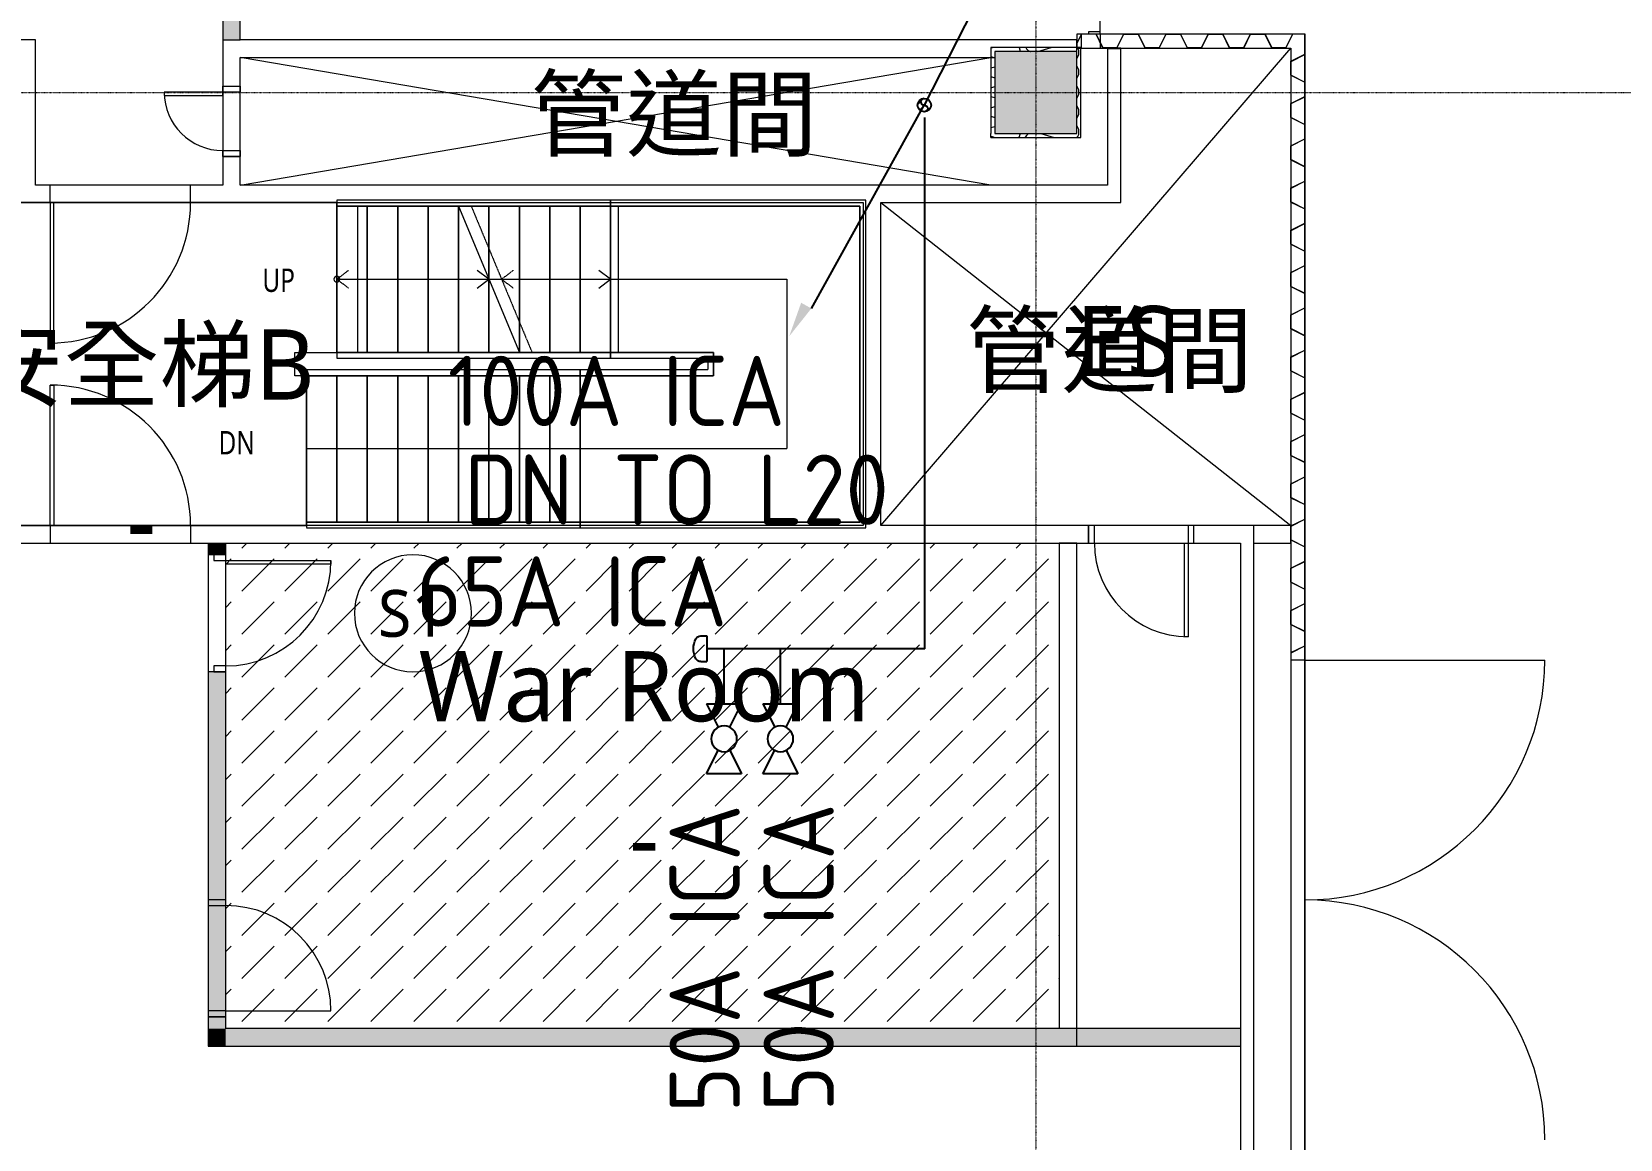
# Model space of a CAD drawing. Extents: x -32000 to 290600, y -29000 to 131250.
# Drawn here: x 253018 to 266594, y 21055 to 30520 of the extents above; entities that cross this region are included whole.
import ezdxf
from ezdxf.enums import TextEntityAlignment as Align

# ---------------------------------------------------------------- set-up
doc = ezdxf.new("R2010")
doc.units = 0
doc.header["$LTSCALE"] = 10
for name, pattern in [('H12PL3$0$JJP_三點線', [0.9, 0.3, -0.15, 0, -0.15, 0, -0.15, 0, -0.15]), ('H12PL3$0$JJP_虛線(退縮線、投影線、地下室範圍、非屬本工程、圖面分區)', [0.45, 0.3, -0.15]), ('H12PL3$0$虛線', [0.846667, 0.423333, -0.423333]), ('XFM7P30ICA$0$H12PL3$0$JJP_三點線', [0.9, 0.3, -0.15, 0, -0.15, 0, -0.15, 0, -0.15]), ('XFM7P30ICA$0$H12PL3$0$JJP_虛線(退縮線、投影線、地下室範圍、非屬本工程、圖面分區)', [0.45, 0.3, -0.15])]:
    doc.linetypes.add(name, pattern=pattern)
for name, color, linetype in [('H12PL3$0$A-OBJE-2D', 252, 'Continuous'), ('H12PL3$0$A-STRS', 252, 'Continuous'), ('H12PL3$0$A-TEXT', 252, 'Continuous'), ('H12PL3$0$A-WALL-EX', 252, 'Continuous'), ('H12PL3$0$A-WALL-IN', 252, 'Continuous'), ('H12PL3$0$A-WALL-IN.200K', 252, 'Continuous'), ('H12PL3$0$A-ZONE', 252, 'Continuous'), ('H12PL3$0$A-ZONE.200K', 252, 'Continuous'), ('H12PL3$0$Door', 252, 'Continuous'), ('H12PL3$0$Hattch', 252, 'Continuous'), ('H12PL3$0$S-COL', 252, 'Continuous'), ('H12PL3$0$S-GRID', 252, 'Continuous'), ('H12PL3$0$S-SLAB-SHOW', 252, 'Continuous'), ('XFM7P30ICA$0$H12PL3$0$A-STRS', 252, 'Continuous'), ('XFM7P30ICA$0$H12PL3$0$A-TEXT-修改說明', 252, 'Continuous'), ('XFM7P30ICA$0$H12PL3$0$A-WALL-EX', 252, 'Continuous'), ('XFM7P30ICA$0$H12PL3$0$A-WALL-IN', 252, 'Continuous'), ('XFM7P30ICA$0$H12PL3$0$D label', 252, 'Continuous'), ('XFM7P30ICA$0$H12PL3$0$Door', 252, 'Continuous'), ('XFM7P30ICA$0$H12PL3$0$Hattch', 252, 'Continuous'), ('XFM7P30ICA$0$H12PL3$0$S-COL', 252, 'Continuous'), ('XFM7P30ICA$0$H12PL3$0$S-GRID', 252, 'Continuous'), ('XFM7P30ICA$0$PIPE', 2, 'Continuous'), ('XFM7P30ICA$0$PIPE-TEXT', 1, 'Continuous'), ('XFM7P30ICA$0$U-ICA-PIPE-P2', 4, 'Continuous'), ('XFM7P30ICA$0$U-ICA-TXT', 3, 'Continuous'), ('XFM7P30ICA$0$U-ICA-VALVE', 2, 'Continuous')]:
    doc.layers.add(name, color=color, linetype=linetype)
doc.styles.add('H12PL3$0$Standard', font='', dxfattribs={"width": 0.8})
doc.styles.add('XFM7P30ICA$0$aa-txt', font='isocp.shx', dxfattribs={"bigfont": 'chineset'})
doc.styles.add('XFM7P30ICA$0$H12PL3$0$Standard', font='isocp.shx', dxfattribs={"bigfont": 'chineset.shx'})
doc.styles.get('H12PL3$0$Standard').set_extended_font_data('Microsoft JhengHei')

# ---------------------------------------------------------------- blocks, each defined once
blk = doc.blocks.new('H12PL3')
at = {"layer": 'H12PL3$0$Hattch', "linetype": 'Continuous', "lineweight": 0}
h = blk.add_hatch(dxfattribs=at)
h.set_pattern_fill('虛線_0001', color=256, scale=10, style=0, pattern_type=2)
h.set_pattern_definition([(45, (0, 0), (-367.6955, 367.6955), [390, -130]), (45, (1e-13, 367.7), (-367.6955, 367.6955), [390, -130])])
h.paths.add_polyline_path([(261800, 22000), (254675, 22000), (254675, 26150), (261800, 26150)])
at = {"layer": 'H12PL3$0$A-OBJE-2D', "lineweight": 0}
for p, q in [((254800, 29210), (261215, 30300)), ((261215, 29210), (254800, 30300)), ((260275, 26300), (263780, 30380)), ((260275, 29060), (263780, 26300))]:
    blk.add_line(p, q, dxfattribs=at)
at = {"layer": 'H12PL3$0$A-STRS', "linetype": 'H12PL3$0$JJP_虛線(退縮線、投影線、地下室範圍、非屬本工程、圖面分區)', "lineweight": 0}
for p, q in [((257965, 29080), (255625, 29080)), ((255625, 29080), (255625, 29030)), ((257965, 29080), (256752.51, 29080)), ((257965, 29030), (257965, 29080)), ((257965, 29030), (257965, 29080)), ((260145, 29080), (257965, 29080)), ((257965, 29080), (257965, 29030)), ((260145, 26280), (260145, 29080)), ((255625, 29030), (257965, 29030)), ((255625, 29030), (255625, 27780)), ((255885, 29030), (255625, 29030)), ((255804.09, 27780), (255804.09, 29030)), ((255804.09, 27780), (255804.09, 29030)), ((255885, 29030), (255885, 27780)), ((255885, 27780), (255885, 29030)), ((255885, 29030), (255885, 27780)), ((256145, 29030), (255885, 29030)), ((256145, 29030), (256145, 27780)), ((256145, 27780), (256145, 29030)), ((256145, 29030), (256145, 27780)), ((256405, 29030), (256145, 29030)), ((256405, 29030), (256405, 27780)), ((256405, 27780), (256405, 29030)), ((256405, 29030), (256405, 27780)), ((256665, 29030), (256405, 29030)), ((256665, 29030), (256665, 27780)), ((256665, 27780), (256665, 29030)), ((256665, 29030), (256665, 27780)), ((256925, 29030), (256665, 29030)), ((256773.31, 29030), (257965, 29030)), ((256925, 29030), (256773.31, 29030)), ((256773.31, 29030), (257293.31, 27780)), ((256925, 29030), (256925, 27780)), ((256925, 27780), (256925, 29030)), ((256925, 29030), (256925, 27780)), ((257185, 29030), (256925, 29030)), ((256925, 29030), (256925, 28665.36)), ((256925, 28665.36), (256925, 29030)), ((256925, 29030), (256925, 28665.36)), ((257185, 29030), (256925, 29030)), ((257185, 29030), (257185, 27780)), ((257185, 27780), (257185, 29030)), ((257185, 29030), (257185, 27780)), ((257445, 29030), (257185, 29030)), ((257185, 29030), (257185, 28040.36)), ((257185, 28040.36), (257185, 29030)), ((257185, 29030), (257185, 28040.36)), ((257445, 29030), (257185, 29030)), ((257445, 29030), (257445, 27780)), ((257445, 27780), (257445, 29030)), ((257445, 29030), (257445, 27780)), ((257705, 29030), (257445, 29030)), ((257445, 29030), (257445, 27780)), ((257445, 27780), (257445, 29030)), ((257445, 29030), (257445, 27780)), ((257705, 29030), (257445, 29030)), ((257705, 29030), (257705, 27780)), ((257705, 27780), (257705, 29030)), ((257705, 29030), (257705, 27780)), ((257965, 29030), (257705, 29030)), ((257705, 29030), (257705, 27780)), ((257705, 27780), (257705, 29030)), ((257705, 29030), (257705, 27780)), ((257965, 29030), (257705, 29030)), ((257965, 27780), (257965, 29030)), ((257965, 29030), (260095, 29030)), ((257965, 29030), (257965, 27780)), ((257965, 29030), (257965, 27780)), ((257965, 29030), (257965, 27780)), ((257965, 27780), (257965, 29030)), ((260095, 29030), (257965, 29030)), ((257965, 29030), (257965, 27780)), ((258032.66, 27780), (258032.66, 29030)), ((260095, 29030), (260095, 26330)), ((260095, 26330), (260095, 29030)), ((255725, 28480), (255625, 28405)), ((255625, 28405), (255885, 28405)), ((255625, 28405), (255725, 28330)), ((255885, 28405), (257705, 28405)), ((257133.31, 28480), (257033.31, 28405)), ((257033.31, 28405), (257965, 28405)), ((257033.31, 28405), (257133.31, 28330)), ((257705, 28405), (257965, 28405)), ((257965, 28405), (259470, 28405)), ((259470, 28405), (259470, 26955)), ((257965, 27780), (255625, 27780)), ((255625, 27780), (255625, 27730)), ((255625, 27780), (255885, 27780)), ((255625, 27730), (257965, 27730)), ((255885, 27780), (256145, 27780)), ((256145, 27780), (256405, 27780)), ((256405, 27780), (256665, 27780)), ((256665, 27780), (256925, 27780)), ((256925, 27780), (257185, 27780)), ((257185, 27780), (257445, 27780)), ((257965, 27780), (257293.31, 27780)), ((257293.31, 27780), (257445, 27780)), ((257314.11, 27730), (257965, 27730)), ((257445, 27780), (257705, 27780)), ((257445, 27780), (257705, 27780)), ((257705, 27780), (257965, 27780)), ((257705, 27780), (257965, 27780)), ((257965, 27730), (257965, 27780)), ((257965, 27730), (257965, 27780)), ((258845, 27780), (257965, 27780)), ((257965, 27780), (257965, 27730)), ((257965, 27780), (258845, 27780)), ((257965, 27730), (258795, 27730)), ((258795, 27730), (258795, 27630)), ((258845, 27580), (258845, 27780)), ((258845, 27780), (258845, 27580)), ((257705, 27630), (255365, 27630)), ((255365, 27630), (255365, 27580)), ((255365, 27580), (257705, 27580)), ((255625, 27580), (255365, 27580)), ((255365, 27580), (255365, 26330)), ((255625, 26330), (255625, 27580)), ((255885, 27580), (255625, 27580)), ((255625, 27580), (255625, 26330)), ((255625, 26330), (255625, 27580)), ((255885, 26330), (255885, 27580)), ((256145, 27580), (255885, 27580)), ((255885, 27580), (255885, 26330)), ((255885, 26330), (255885, 27580)), ((256145, 26330), (256145, 27580)), ((256405, 27580), (256145, 27580)), ((256145, 27580), (256145, 26330)), ((256145, 26330), (256145, 27580)), ((256405, 26330), (256405, 27580)), ((256665, 27580), (256405, 27580)), ((256405, 27580), (256405, 26330)), ((256405, 26330), (256405, 27580)), ((256665, 26330), (256665, 27580)), ((256925, 27580), (256665, 27580)), ((256665, 27580), (256665, 26330)), ((256665, 26330), (256665, 27580)), ((256925, 26330), (256925, 27580)), ((257185, 27580), (256925, 27580)), ((256925, 27580), (256925, 26330)), ((256925, 26330), (256925, 27580)), ((257185, 26330), (257185, 27580)), ((257445, 27580), (257185, 27580)), ((257185, 27580), (257185, 26330)), ((257185, 26330), (257185, 27580)), ((257445, 26330), (257445, 27580)), ((257705, 27580), (257445, 27580)), ((257445, 27580), (257445, 26330)), ((257445, 26330), (257445, 27580)), ((258795, 27630), (257705, 27630)), ((257705, 27630), (257705, 27580)), ((257705, 27580), (257705, 27630)), ((257705, 27580), (258845, 27580)), ((257705, 26330), (257705, 27580)), ((257705, 26330), (257705, 27580)), ((257705, 26330), (257705, 27580)), ((258845, 27580), (257705, 27580)), ((257705, 27580), (257705, 26330)), ((257705, 26330), (257705, 27580)), ((255625, 26955), (255365, 26955)), ((257705, 26955), (255625, 26955)), ((259470, 26955), (257705, 26955)), ((257705, 26330), (255365, 26330)), ((255365, 26330), (255365, 26280)), ((255365, 26330), (255625, 26330)), ((255365, 26280), (257705, 26280)), ((255625, 26330), (255885, 26330)), ((255885, 26330), (256145, 26330)), ((256145, 26330), (256405, 26330)), ((256405, 26330), (256665, 26330)), ((256665, 26330), (256925, 26330)), ((256925, 26330), (257185, 26330)), ((257185, 26330), (257445, 26330)), ((257445, 26330), (257705, 26330)), ((260095, 26330), (257705, 26330)), ((257705, 26330), (257705, 26280)), ((257705, 26280), (257705, 26330)), ((257705, 26330), (260095, 26330)), ((257705, 26280), (260145, 26280))]:
    blk.add_line(p, q, dxfattribs=at)
at = {"layer": 'H12PL3$0$A-STRS', "lineweight": 0}
for p, q in [((256644.2, 29080), (255625, 29080)), ((255625, 29080), (255625, 29030)), ((255625, 29030), (256665, 29030)), ((255625, 29030), (255625, 27780)), ((256665, 29030), (255625, 29030)), ((255625, 29030), (255625, 27780)), ((255885, 29030), (255625, 29030)), ((255885, 29030), (255885, 27780)), ((255885, 27780), (255885, 29030)), ((255885, 29030), (255885, 27780)), ((256145, 29030), (255885, 29030)), ((256145, 29030), (256145, 27780)), ((256145, 27780), (256145, 29030)), ((256145, 29030), (256145, 27780)), ((256405, 29030), (256145, 29030)), ((256405, 29030), (256405, 27780)), ((256405, 27780), (256405, 29030)), ((256405, 29030), (256405, 27780)), ((256665, 29030), (256405, 29030)), ((256665, 29030), (256665, 27780)), ((256665, 27780), (256665, 29030)), ((256665, 29030), (256665, 27780)), ((256665, 29030), (257185, 27780)), ((255625, 28405), (255885, 28405)), ((255885, 28405), (256925, 28405)), ((256925, 28405), (256825, 28480)), ((256825, 28330), (256925, 28405)), ((256925, 28405), (256925, 27780)), ((256925, 27780), (256925, 28405)), ((256925, 28405), (256925, 27780)), ((257185, 27780), (255625, 27780)), ((255625, 27780), (255625, 27730)), ((255625, 27780), (257185, 27780)), ((255625, 27780), (255885, 27780)), ((255625, 27730), (257205.8, 27730)), ((255885, 27780), (256145, 27780)), ((256145, 27780), (256405, 27780)), ((256405, 27780), (256665, 27780)), ((256665, 27780), (256925, 27780)), ((256925, 27780), (257185, 27780))]:
    blk.add_line(p, q, dxfattribs=at)
at = {"layer": 'H12PL3$0$A-STRS', "linetype": 'H12PL3$0$虛線', "lineweight": 0}
for p, q in [((257965, 29030), (255625, 29030)), ((255625, 29030), (255625, 27780)), ((257965, 29030), (256773.31, 29030)), ((257965, 27780), (257965, 29030)), ((258032.66, 29030), (257965, 29030)), ((260095, 29030), (258032.66, 29030)), ((260095, 26330), (260095, 29030)), ((255625, 27780), (257965, 27780)), ((257293.31, 27780), (257965, 27780)), ((257965, 27780), (258032.66, 27780)), ((258032.66, 27780), (258845, 27780)), ((258845, 27780), (258845, 27580)), ((257705, 27580), (255365, 27580)), ((255365, 27580), (255365, 26330)), ((258845, 27580), (257705, 27580)), ((255365, 26330), (257705, 26330)), ((257705, 26330), (260095, 26330))]:
    blk.add_line(p, q, dxfattribs=at)
at = {"layer": 'H12PL3$0$A-STRS', "lineweight": 0, "flags": 128}
blk.add_lwpolyline([(255625, 28380, 1), (255625, 28430, 1)], format="xyb", close=True, dxfattribs=at)
at = {"layer": 'H12PL3$0$A-WALL-EX', "linetype": 'H12PL3$0$JJP_虛線(退縮線、投影線、地下室範圍、非屬本工程、圖面分區)', "lineweight": 0}
for p, q in [((263780, 30500), (261987.73, 30500)), ((263900, 30500), (263780, 30500)), ((263900, 30380), (263900, 30500)), ((263900, -2530), (263900, 30380))]:
    blk.add_line(p, q, dxfattribs=at)
at = {"layer": 'H12PL3$0$A-WALL-EX', "lineweight": 0}
for p, q in [((262150, 30520), (262050, 30520)), ((263785, 25150), (263780, 25150)), ((263900, 25150), (263785, 25150))]:
    blk.add_line(p, q, dxfattribs=at)
at = {"layer": 'H12PL3$0$A-WALL-EX', "lineweight": 0, "flags": 128}
for points in [[(262150, 30500), (262150, 90550)], [(262150, 30500), (262150, 90550)], [(263900, 30500), (261950.38, 30500)], [(261950.38, 30500), (261950.38, 30380)], [(262050, 30520), (262050, 30500)], [(262150, 30500), (262050, 30500)], [(262150, 30500), (262150, 30520)], [(263900, 30500), (263900, 30380)], [(261950.38, 30380), (263780, 30380)], [(263780, 30380), (263780, 25150)], [(263900, 25150), (263900, 30380)]]:
    blk.add_lwpolyline(points, dxfattribs=at)
at = {"layer": 'H12PL3$0$A-WALL-EX', "linetype": 'H12PL3$0$JJP_虛線(退縮線、投影線、地下室範圍、非屬本工程、圖面分區)', "lineweight": 0, "flags": 128}
for points in [[(263900.03, 30500.03), (261987.73, 30500.03)], [(261987.73, 30500.03), (261987.73, 30500)], [(261987.73, 30500), (261987.73, 30380)], [(263900, 30500), (262150, 30500)], [(262150, 30500), (262150, 30380)], [(263900, 30500), (263900, 30380)], [(263900.03, 30500.03), (263900.03, 30500)], [(263900.03, -2650.03), (263900.03, 30500)], [(261987.73, 30380), (263780, 30380)], [(262150, 30380), (263780, 30380)], [(263780, 30380), (263780, -2530)], [(263780, 30380), (263780, -2530)], [(263900, -2650), (263900, 30380)]]:
    blk.add_lwpolyline(points, dxfattribs=at)
at = {"layer": 'H12PL3$0$A-WALL-IN', "lineweight": 0}
for p, q in [((254650, 30055), (254800, 30055)), ((254650, 29455), (254800, 29455)), ((253175, 29060), (253175, 29210)), ((254375, 29060), (254375, 29210)), ((253175, 26300), (253175, 26150)), ((254375, 26300), (254375, 26150)), ((262050, 26150), (262050, 26300)), ((262950, 26150), (262950, 26300))]:
    blk.add_line(p, q, dxfattribs=at)
at = {"layer": 'H12PL3$0$A-WALL-IN', "lineweight": 0, "flags": 128}
for points in [[(253050, 30450), (252925, 30450)], [(253050, 29210), (253050, 30450)], [(254650, 30450), (254800, 30450)], [(254650, 30450), (254650, 30055)], [(261950, 30450), (254800, 30450)], [(261950, 30350), (261950, 30450)], [(254800, 30300), (261250, 30300)], [(254800, 30055), (254800, 30300)], [(261215, 30385), (261215, 30350)], [(261950, 30385), (261215, 30385)], [(261215, 30350), (261215, 29650)], [(261985, 30385), (261950, 30385)], [(261985, 29650), (261985, 30385)], [(262325, 30380), (262212.5, 30380)], [(262212.5, 30380), (262212.5, 29210)], [(262325, 29210), (262325, 30380)], [(261215, 29615), (261215, 29650)], [(261215, 29615), (261985, 29615)], [(261985, 29615), (261985, 29650)], [(254650, 29455), (254650, 29210)], [(254800, 29210), (254800, 29455)], [(253175, 29210), (253050, 29210)], [(254650, 29210), (254375, 29210)], [(262212.5, 29210), (254800, 29210)], [(262325, 29060), (262325, 29210)], [(252675, 29060), (253175, 29060)], [(254375, 29060), (260125, 29060)], [(260125, 29060), (260125, 26300)], [(260275, 26300), (260275, 29060)], [(260275, 29060), (262325, 29060)], [(253175, 26300), (252675, 26300)], [(260125, 26300), (254375, 26300)], [(262050, 26300), (260275, 26300)], [(263350, 26300), (262950, 26300)], [(263780, 26300), (263462.5, 26300)], [(263780, 26150), (263780, 26300)], [(252525, 26150), (253175, 26150)], [(254375, 26150), (262050, 26150)], [(262950, 26150), (263350, 26150)], [(263350, 26150), (263350, -2100)], [(263462.5, 26150), (263780, 26150)], [(263462.5, -2100), (263462.5, 26150)]]:
    blk.add_lwpolyline(points, dxfattribs=at)
at = {"layer": 'H12PL3$0$A-WALL-IN.200K', "lineweight": 0}
for p, q in [((254675, 23101.82), (254525, 23101.82)), ((254675, 22101.82), (254525, 22101.82))]:
    blk.add_line(p, q, dxfattribs=at)
at = {"layer": 'H12PL3$0$A-WALL-IN.200K', "lineweight": 0, "flags": 128}
for points in [[(254525, 26150), (254525, 23101.82)], [(254525, 26150), (254675, 26150)], [(254675, 23101.82), (254675, 26150)], [(261950, 26150), (261800, 26150)], [(261800, 26150), (261800, 22000)], [(261950, 22000), (261950, 26150)], [(254525, 22101.82), (254525, 21850)], [(254675, 22000), (254675, 22101.82)], [(261800, 22000), (254675, 22000)], [(261950, 21850), (261950, 22000)], [(254525, 21850), (254675, 21850)], [(254675, 21850), (261950, 21850)]]:
    blk.add_lwpolyline(points, dxfattribs=at)
at = {"layer": 'H12PL3$0$Door', "lineweight": 0}
for p, q in [((262150, 30520), (262050, 30520)), ((254650, 30005), (254150, 30005)), ((254150, 30005), (254150, 29975)), ((254650, 30005), (254650, 30055)), ((254650, 30055), (254800, 30055)), ((254650, 29975), (254650, 30005)), ((254800, 30005), (254650, 30005)), ((254800, 30055), (254800, 30005)), ((254150, 29975), (254650, 29975)), ((254650, 29455), (254650, 29505)), ((254650, 29505), (254800, 29505)), ((254800, 29505), (254800, 29455)), ((254800, 29455), (254650, 29455)), ((253175, 29060), (253175, 29210)), ((254375, 29060), (254375, 29210)), ((253175, 29060), (253175, 27860)), ((253205, 29060), (253175, 29060)), ((253205, 27860), (253205, 29060)), ((253175, 27860), (253205, 27860)), ((253175, 26300), (253175, 27500)), ((253175, 27500), (253205, 27500)), ((253205, 27500), (253205, 26300)), ((253205, 26300), (253175, 26300)), ((253175, 26300), (253175, 26150)), ((254375, 26300), (254375, 26150)), ((262100, 26300), (262050, 26300)), ((262050, 26300), (262050, 26150)), ((262100, 26150), (262100, 26300)), ((262950, 26300), (262900, 26300)), ((262900, 26300), (262900, 26150)), ((262950, 26150), (262950, 26300)), ((262050, 26150), (262100, 26150)), ((262870, 25350), (262870, 26150)), ((262870, 26150), (262900, 26150)), ((262900, 26150), (262900, 25350)), ((262900, 26150), (262950, 26150)), ((262900, 25350), (262870, 25350)), ((263785, 25150), (263780, 25150)), ((263900, 25150), (263785, 25150)), ((263900, 25150), (263785, 25150)), ((263900, 25150), (265950, 25150)), ((254525, 23101.82), (254525, 23051.82)), ((254675, 23101.82), (254525, 23101.82)), ((254675, 23101.82), (254525, 23101.82)), ((254675, 23101.82), (254525, 23101.82)), ((254675, 23051.82), (254675, 23101.82)), ((254525, 23051.82), (254675, 23051.82)), ((254675, 22151.82), (254525, 22151.82)), ((254525, 22151.82), (254525, 22101.82)), ((254675, 22101.82), (254675, 22151.82)), ((254675, 22151.82), (255575, 22151.82)), ((254525, 22101.82), (254675, 22101.82)), ((254675, 22101.82), (254525, 22101.82)), ((254675, 22101.82), (254525, 22101.82))]:
    blk.add_line(p, q, dxfattribs=at)
for centre, radius, start, end in [((254650, 30005), 500, 180, 270), ((253175, 29060), 1200, 270, 0), ((253175, 26300), 1200, 0, 90), ((262900, 26150), 800, 180, 270), ((263900, 25150), 2050, 270, 0), ((263900, 21050), 2050, 0, 90), ((254675, 22151.82), 900, 0, 90)]:
    blk.add_arc(centre, radius, start, end, dxfattribs=at)
at = {"layer": 'H12PL3$0$Hattch', "lineweight": 0, "flags": 128}
blk.add_lwpolyline([(261800, 22000), (254675, 22000), (254675, 26150), (261800, 26150)], close=True, dxfattribs=at)
at = {"layer": 'H12PL3$0$S-COL', "lineweight": 0, "flags": 128}
blk.add_lwpolyline([(261250, 29650), (261950, 29650), (261950, 30350), (261250, 30350)], close=True, dxfattribs=at)
at = {"layer": 'H12PL3$0$S-GRID', "linetype": 'H12PL3$0$JJP_三點線', "lineweight": 0}
for p, q in [((261600, 128250), (261600, -28000)), ((-29000, 30000), (289600, 30000))]:
    blk.add_line(p, q, dxfattribs=at)
at = {"layer": 'H12PL3$0$S-SLAB-SHOW', "lineweight": 0, "flags": 128}
blk.add_lwpolyline([(252850, 29060), (252850, 26300), (255365, 26300), (255365, 27580), (255265, 27580), (255265, 27780), (255625, 27780), (255625, 29060)], close=True, dxfattribs=at)
blk.add_lwpolyline([(252850, 29060), (252850, 26300), (255365, 26300), (255365, 27580), (255265, 27580), (255265, 27780), (255625, 27780), (255625, 29060)], close=True, dxfattribs=at)
at = {"layer": 'H12PL3$0$A-TEXT', "linetype": 'Continuous', "lineweight": 0, "char_height": 200, "attachment_point": 4, "style": 'H12PL3$0$Standard'}
for s, insert in [('\\A1;UP', (254988.4, 28395.24)), ('\\A1;DN', (254613.65, 27007.69))]:
    blk.add_mtext(s, dxfattribs=dict(at, insert=insert))
at = {"layer": 'H12PL3$0$A-ZONE', "style": 'H12PL3$0$Standard'}
for s, p in [('管道間', (258506.25, 30117.55)), ('管道間', (262227.54, 28098.31)), ('安全梯B', (253953.73, 27976.87)), ('-', (253953.73, 26634.97))]:
    blk.add_text(s, height=600, dxfattribs=at).set_placement(p, align=Align.TOP_CENTER)
at = {"layer": 'H12PL3$0$A-ZONE.200K', "style": 'H12PL3$0$Standard'}
for s, p in [('War Room', (258251.93, 25226.37)), ('-', (258251.93, 23929.07))]:
    blk.add_text(s, height=600, dxfattribs=at).set_placement(p, align=Align.TOP_CENTER)
blk = doc.blocks.new('XFM7P30ICA$0$H12PL3')
at = {"layer": 'XFM7P30ICA$0$H12PL3$0$Hattch', "linetype": 'Continuous', "lineweight": 0}
for points in [[(254650, 30450), (254800, 30450), (254800, 32900), (254650, 32900)], [(261250, 29650), (261950, 29650), (261950, 30350), (261250, 30350)], [(254525, 26050), (254675, 26050), (254675, 26150), (254525, 26150)], [(254525, 22000), (254675, 22000), (254675, 25050), (254525, 25050)], [(254675, 22000), (254525, 21850), (254675, 21850)], [(254525, 22000), (254525, 21850), (254675, 22000)], [(254675, 21850), (263350, 21850), (263350, 22000), (254675, 22000)]]:
    blk.add_hatch(color=256, dxfattribs=at).paths.add_polyline_path(points)
at = {"layer": 'XFM7P30ICA$0$H12PL3$0$A-STRS', "lineweight": 0}
for p, q in [((257965, 29080), (255625, 29080)), ((255625, 29080), (255625, 29030)), ((256644.2, 29080), (255625, 29080)), ((255625, 29080), (255625, 29030)), ((257965, 29030), (257965, 29080)), ((255625, 29030), (257965, 29030)), ((257965, 29030), (255625, 29030)), ((255625, 29030), (255625, 27780)), ((255625, 29030), (255625, 27780)), ((255885, 29030), (255625, 29030)), ((255625, 29030), (256665, 29030)), ((255625, 29030), (255625, 27780)), ((256665, 29030), (255625, 29030)), ((255625, 29030), (255625, 27780)), ((255885, 29030), (255625, 29030)), ((255885, 29030), (255885, 27780)), ((255885, 27780), (255885, 29030)), ((255885, 29030), (255885, 27780)), ((256145, 29030), (255885, 29030)), ((255885, 29030), (255885, 27780)), ((255885, 27780), (255885, 29030)), ((255885, 29030), (255885, 27780)), ((256145, 29030), (255885, 29030)), ((256145, 29030), (256145, 27780)), ((256145, 27780), (256145, 29030)), ((256145, 29030), (256145, 27780)), ((256405, 29030), (256145, 29030)), ((256145, 29030), (256145, 27780)), ((256145, 27780), (256145, 29030)), ((256145, 29030), (256145, 27780)), ((256405, 29030), (256145, 29030)), ((256405, 29030), (256405, 27780)), ((256405, 27780), (256405, 29030)), ((256405, 29030), (256405, 27780)), ((256665, 29030), (256405, 29030)), ((256405, 29030), (256405, 27780)), ((256405, 27780), (256405, 29030)), ((256405, 29030), (256405, 27780)), ((256665, 29030), (256405, 29030)), ((256665, 29030), (256665, 27780)), ((256665, 27780), (256665, 29030)), ((256665, 29030), (256665, 27780)), ((256925, 29030), (256665, 29030)), ((256665, 29030), (256665, 27780)), ((256665, 27780), (256665, 29030)), ((256665, 29030), (256665, 27780)), ((256665, 29030), (257185, 27780)), ((256925, 29030), (256925, 27780)), ((256925, 27780), (256925, 29030)), ((256925, 29030), (256925, 27780)), ((257185, 29030), (256925, 29030)), ((257185, 29030), (257185, 27780)), ((257185, 27780), (257185, 29030)), ((257185, 29030), (257185, 27780)), ((257445, 29030), (257185, 29030)), ((257445, 29030), (257445, 27780)), ((257445, 27780), (257445, 29030)), ((257445, 29030), (257445, 27780)), ((257705, 29030), (257445, 29030)), ((257705, 29030), (257705, 27780)), ((257705, 27780), (257705, 29030)), ((257705, 29030), (257705, 27780)), ((257965, 29030), (257705, 29030)), ((257965, 27780), (257965, 29030)), ((257965, 27780), (257965, 29030)), ((255625, 28405), (255885, 28405)), ((255625, 28405), (255885, 28405)), ((255885, 28405), (257705, 28405)), ((255885, 28405), (256925, 28405)), ((256925, 28405), (256825, 28480)), ((256825, 28330), (256925, 28405)), ((256925, 28405), (256925, 27780)), ((256925, 27780), (256925, 28405)), ((256925, 28405), (256925, 27780)), ((257705, 28405), (257965, 28405)), ((257965, 28405), (257865, 28480)), ((257865, 28330), (257965, 28405)), ((257965, 27780), (255625, 27780)), ((255625, 27780), (255625, 27730)), ((255625, 27780), (257965, 27780)), ((255625, 27780), (255885, 27780)), ((257185, 27780), (255625, 27780)), ((255625, 27780), (255625, 27730)), ((255625, 27780), (257185, 27780)), ((255625, 27780), (255885, 27780)), ((255625, 27730), (257965, 27730)), ((255625, 27730), (257205.8, 27730)), ((255885, 27780), (256145, 27780)), ((255885, 27780), (256145, 27780)), ((256145, 27780), (256405, 27780)), ((256145, 27780), (256405, 27780)), ((256405, 27780), (256665, 27780)), ((256405, 27780), (256665, 27780)), ((256665, 27780), (256925, 27780)), ((256665, 27780), (256925, 27780)), ((256925, 27780), (257185, 27780)), ((256925, 27780), (257185, 27780)), ((257185, 27780), (257445, 27780)), ((257445, 27780), (257705, 27780)), ((257705, 27780), (257965, 27780)), ((257965, 27730), (257965, 27780))]:
    blk.add_line(p, q, dxfattribs=at)
at = {"layer": 'XFM7P30ICA$0$H12PL3$0$A-STRS', "linetype": 'XFM7P30ICA$0$H12PL3$0$JJP_虛線(退縮線、投影線、地下室範圍、非屬本工程、圖面分區)', "lineweight": 0}
blk.add_line((255804.09, 27780), (255804.09, 29030), dxfattribs=at)
blk.add_line((255804.09, 27780), (255804.09, 29030), dxfattribs=at)
at = {"layer": 'XFM7P30ICA$0$H12PL3$0$A-STRS', "lineweight": 0, "flags": 128}
blk.add_lwpolyline([(255625, 28380, 1), (255625, 28430, 1)], format="xyb", close=True, dxfattribs=at)
blk.add_lwpolyline([(255625, 28380, 1), (255625, 28430, 1)], format="xyb", close=True, dxfattribs=at)
at = {"layer": 'XFM7P30ICA$0$H12PL3$0$A-WALL-EX', "linetype": 'XFM7P30ICA$0$H12PL3$0$JJP_虛線(退縮線、投影線、地下室範圍、非屬本工程、圖面分區)', "lineweight": 0}
for p, q in [((263780, 30500), (261987.73, 30500)), ((263900, 30500), (263780, 30500)), ((263900, 30380), (263900, 30500)), ((263900, -2530), (263900, 30380))]:
    blk.add_line(p, q, dxfattribs=at)
at = {"layer": 'XFM7P30ICA$0$H12PL3$0$A-WALL-EX', "lineweight": 0}
for p, q in [((262150, 30520), (262050, 30520)), ((263785, 25150), (263780, 25150)), ((263900, 25150), (263785, 25150))]:
    blk.add_line(p, q, dxfattribs=at)
at = {"layer": 'XFM7P30ICA$0$H12PL3$0$A-WALL-EX', "lineweight": 0, "flags": 128}
for points in [[(263900, 30500), (261950.38, 30500)], [(261950.38, 30500), (261950.38, 30380)], [(262050, 30520), (262050, 30500)], [(262150, 30500), (262050, 30500)], [(262150, 30500), (262150, 30520)], [(263900, 30500), (263900, 30380)], [(261950.38, 30380), (263780, 30380)], [(263780, 30380), (263780, 25150)], [(263900, 25150), (263900, 30380)]]:
    blk.add_lwpolyline(points, dxfattribs=at)
at = {"layer": 'XFM7P30ICA$0$H12PL3$0$A-WALL-EX', "linetype": 'XFM7P30ICA$0$H12PL3$0$JJP_虛線(退縮線、投影線、地下室範圍、非屬本工程、圖面分區)', "lineweight": 0, "flags": 128}
for points in [[(263900.03, 30500.03), (261987.73, 30500.03)], [(261987.73, 30500.03), (261987.73, 30500)], [(261987.73, 30500), (261987.73, 30380)], [(263900, 30500), (262150, 30500)], [(262150, 30500), (262150, 30380)], [(263900, 30500), (263900, 30380)], [(263900.03, 30500.03), (263900.03, 30500)], [(263900.03, -2650.03), (263900.03, 30500)], [(261987.73, 30380), (263780, 30380)], [(262150, 30380), (263780, 30380)], [(263780, 30380), (263780, -2530)], [(263780, 30380), (263780, -2530)], [(263900, -2650), (263900, 30380)]]:
    blk.add_lwpolyline(points, dxfattribs=at)
at = {"layer": 'XFM7P30ICA$0$H12PL3$0$A-WALL-IN', "lineweight": 0}
for p, q in [((254675, 26050), (254525, 26050)), ((254675, 25050), (254525, 25050))]:
    blk.add_line(p, q, dxfattribs=at)
at = {"layer": 'XFM7P30ICA$0$H12PL3$0$A-WALL-IN', "lineweight": 0, "flags": 128}
for points in [[(254650, 32900), (254650, 30450)], [(254800, 30450), (254800, 32900)], [(253050, 30450), (252925, 30450)], [(253050, 29210), (253050, 30450)], [(254650, 30450), (254650, 29210)], [(261950, 30450), (254800, 30450)], [(261950, 30350), (261950, 30450)], [(254800, 30300), (261250, 30300)], [(254800, 29210), (254800, 30300)], [(261215, 30385), (261215, 30350)], [(261950, 30385), (261215, 30385)], [(261215, 30350), (261215, 29650)], [(261985, 30385), (261950, 30385)], [(261985, 29650), (261985, 30385)], [(262325, 30375), (262212.5, 30375)], [(262212.5, 30375), (262212.5, 29210)], [(262325, 29210), (262325, 30375)], [(261215, 29615), (261215, 29650)], [(261215, 29615), (261985, 29615)], [(261985, 29615), (261985, 29650)], [(254650, 29210), (253050, 29210)], [(262212.5, 29210), (254800, 29210)], [(262325, 29060), (262325, 29210)], [(252675, 29060), (260125, 29060)], [(260125, 29060), (260125, 26300)], [(260275, 26300), (260275, 29060)], [(260275, 29060), (262325, 29060)], [(260125, 26300), (252675, 26300)], [(263350, 26300), (260275, 26300)], [(263462.5, 26300), (263350, 26300)], [(263462.5, -2100), (263462.5, 26300)], [(252525, 26150), (254525, 26150)], [(254525, 26150), (254525, 26050)], [(254675, 26050), (254675, 26150)], [(254675, 26150), (263350, 26150)], [(263350, 26150), (263350, 22000)], [(254525, 25050), (254525, 21850)], [(254675, 22000), (254675, 25050)], [(263350, 22000), (254675, 22000)], [(254525, 21850), (254675, 21850)], [(254675, 21850), (263350, 21850)], [(263350, 21850), (263350, -2100)]]:
    blk.add_lwpolyline(points, dxfattribs=at)
at = {"layer": 'XFM7P30ICA$0$H12PL3$0$D label', "lineweight": 0, "flags": 128}
blk.add_lwpolyline([(256275, 25050, 1), (256275, 26050, 1)], format="xyb", close=True, dxfattribs=at)
at = {"layer": 'XFM7P30ICA$0$H12PL3$0$Door', "lineweight": 0}
for p, q in [((262150, 30520), (262050, 30520)), ((254675, 26050), (254575, 26050)), ((254575, 26050), (254575, 26000)), ((254575, 26000), (254675, 26000)), ((254675, 26000), (254675, 26050)), ((254675, 26000), (255575, 26000)), ((254675, 25970), (254675, 26000)), ((255575, 25970), (254675, 25970)), ((255575, 26000), (255575, 25970)), ((263785, 25150), (263780, 25150)), ((263900, 25150), (263785, 25150)), ((263900, 25150), (263785, 25150)), ((263900, 25150), (265950, 25150)), ((254675, 25100), (254575, 25100)), ((254575, 25100), (254575, 25050)), ((254575, 25050), (254675, 25050)), ((254675, 25050), (254675, 25100))]:
    blk.add_line(p, q, dxfattribs=at)
for centre, radius, start, end in [((254675, 26000), 900, 270, 0), ((263900, 25150), 2050, 270, 0), ((263900, 21050), 2050, 0, 90)]:
    blk.add_arc(centre, radius, start, end, dxfattribs=at)
at = {"layer": 'XFM7P30ICA$0$H12PL3$0$Hattch', "lineweight": 0}
for p, q in [((261950.38, 30420.66), (261990.05, 30500)), ((261950.38, 30416.91), (261991.09, 30498.32)), ((262112.77, 30498.32), (261991.09, 30498.32)), ((262172.96, 30380), (262113.8, 30498.32)), ((262174, 30381.68), (262114.84, 30500)), ((262291.93, 30381.68), (262351.09, 30500)), ((262292.96, 30380), (262352.12, 30498.32)), ((262351.09, 30500), (262474.84, 30500)), ((262473.8, 30498.32), (262352.12, 30498.32)), ((262534, 30380), (262474.84, 30498.32)), ((262535.04, 30381.68), (262475.88, 30500)), ((262652.96, 30381.68), (262712.12, 30500)), ((262654, 30380), (262713.16, 30498.32)), ((262712.12, 30500), (262835.88, 30500)), ((262834.84, 30498.32), (262713.16, 30498.32)), ((262895.04, 30380), (262835.88, 30498.32)), ((262896.08, 30381.68), (262836.92, 30500)), ((263014, 30381.68), (263073.16, 30500)), ((263015.04, 30380), (263074.2, 30498.32)), ((263073.16, 30500), (263196.92, 30500)), ((263195.88, 30498.32), (263074.2, 30498.32)), ((263256.08, 30380), (263196.92, 30498.32)), ((263257.12, 30381.68), (263197.96, 30500)), ((263375.04, 30381.68), (263434.2, 30500)), ((263376.08, 30380), (263435.24, 30498.32)), ((263434.2, 30500), (263557.96, 30500)), ((263556.92, 30498.32), (263435.24, 30498.32)), ((263617.12, 30380), (263557.96, 30498.32)), ((263618.16, 30381.68), (263559, 30500)), ((263736.08, 30381.68), (263780, 30469.52)), ((263737.12, 30380), (263780, 30465.77)), ((263780, 30469.52), (263795.24, 30500)), ((263780, 30465.77), (263796.28, 30498.32)), ((263898.32, 30498.32), (263796.28, 30498.32)), ((263900, 30498.32), (263898.32, 30498.32)), ((261215, 30380.52), (261218.42, 30381.58)), ((261215, 30307.96), (261250, 30297.2)), ((261218.42, 30381.58), (261229.57, 30385)), ((261458.97, 30382.18), (261457.11, 30385)), ((261465.71, 30363.74), (261458.97, 30382.18)), ((261467.32, 30350), (261465.71, 30363.74)), ((261512.69, 30385), (261519.85, 30374.16)), ((261519.85, 30374.16), (261534.18, 30360.73)), ((261534.18, 30360.73), (261551.22, 30350.98)), ((261551.22, 30350.98), (261554.56, 30350)), ((261615.64, 30350), (261729.57, 30385)), ((261950, 30292.72), (261958.97, 30306.3)), ((261958.97, 30382.18), (261957.11, 30385)), ((261965.18, 30365.18), (261958.97, 30382.18)), ((261958.97, 30306.3), (261965.71, 30324.74)), ((261965.71, 30363.74), (261965.18, 30365.18)), ((261967.32, 30350), (261965.71, 30363.74)), ((261965.71, 30324.74), (261968, 30344.24)), ((261968, 30344.24), (261967.32, 30350)), ((262292.96, 30380), (262172.96, 30380)), ((262291.93, 30381.68), (262174, 30381.68)), ((262654, 30380), (262534, 30380)), ((262652.96, 30381.68), (262535.04, 30381.68)), ((263015.04, 30380), (262895.04, 30380)), ((263014, 30381.68), (262896.08, 30381.68)), ((263376.08, 30380), (263256.08, 30380)), ((263375.04, 30381.68), (263257.12, 30381.68)), ((263736.08, 30381.68), (263618.16, 30381.68)), ((263780, 30268.06), (263898.32, 30327.22)), ((263781.68, 30267.02), (263900, 30326.18)), ((263898.32, 30328.26), (263898.32, 30380)), ((261215, 30210.52), (261250, 30221.28)), ((261958.97, 30212.18), (261950, 30225.76)), ((261965.71, 30193.74), (261958.97, 30212.18)), ((261958.97, 30136.3), (261965.71, 30154.74)), ((261968, 30174.24), (261965.71, 30193.74)), ((261965.71, 30154.74), (261968, 30174.24)), ((263780, 30148.06), (263780, 30268.06)), ((263780, 30148.06), (263898.32, 30088.9)), ((263781.68, 30149.1), (263781.68, 30267.02)), ((263781.68, 30149.1), (263900, 30089.94)), ((261215, 30137.96), (261250, 30127.2)), ((261215, 30040.52), (261250, 30051.28)), ((261950, 30122.72), (261958.97, 30136.3)), ((261958.97, 30042.18), (261950, 30055.76)), ((261965.71, 30023.74), (261958.97, 30042.18)), ((261968, 30004.24), (261965.71, 30023.74)), ((263898.32, 29967.22), (263898.32, 30088.9)), ((263900, 30089.94), (263900, 29966.18)), ((261215, 29967.96), (261250, 29957.2)), ((261215, 29870.52), (261250, 29881.28)), ((261950, 29952.72), (261958.97, 29966.3)), ((261958.97, 29872.18), (261950, 29885.76)), ((261958.97, 29966.3), (261965.71, 29984.74)), ((261965.71, 29853.74), (261958.97, 29872.18)), ((261965.71, 29984.74), (261968, 30004.24)), ((263780, 29907.02), (263898.32, 29966.18)), ((263780, 29787.02), (263780, 29907.02)), ((263781.68, 29905.98), (263900, 29965.14)), ((263781.68, 29788.06), (263781.68, 29905.98)), ((261215, 29797.96), (261250, 29787.2)), ((261950, 29782.72), (261958.97, 29796.3)), ((261958.97, 29796.3), (261965.71, 29814.74)), ((261968, 29834.24), (261965.71, 29853.74)), ((261965.71, 29814.74), (261968, 29834.24)), ((263780, 29787.02), (263898.32, 29727.86)), ((263781.68, 29788.06), (263900, 29728.9)), ((261215, 29700.52), (261250, 29711.28)), ((261215, 29627.96), (261224.91, 29624.91)), ((261224.91, 29624.91), (261250, 29617.2)), ((261250, 29617.2), (261257.18, 29615)), ((261451.5, 29615), (261458.97, 29626.3)), ((261458.97, 29626.3), (261465.71, 29644.74)), ((261465.71, 29644.74), (261466.33, 29650)), ((261509.03, 29617.94), (261507.95, 29615)), ((261519.85, 29634.32), (261509.03, 29617.94)), ((261534.18, 29647.75), (261519.85, 29634.32)), ((261538.11, 29650), (261534.18, 29647.75)), ((261643.24, 29650), (261757.18, 29615)), ((261958.97, 29702.18), (261950, 29715.76)), ((261951.5, 29615), (261958.97, 29626.3)), ((261965.71, 29683.74), (261958.97, 29702.18)), ((261958.97, 29626.3), (261962.91, 29637.09)), ((261962.91, 29637.09), (261965.71, 29644.74)), ((261968, 29664.24), (261965.71, 29683.74)), ((261965.71, 29644.74), (261966.33, 29650)), ((261966.33, 29650), (261968, 29664.24)), ((263780, 29545.98), (263898.32, 29605.14)), ((263781.68, 29544.94), (263900, 29604.1)), ((263898.32, 29606.18), (263898.32, 29727.86)), ((263900, 29728.9), (263900, 29605.14)), ((263780, 29425.98), (263780, 29545.98)), ((263781.68, 29427.02), (263781.68, 29544.94)), ((263780, 29425.98), (263898.32, 29366.82)), ((263781.68, 29427.02), (263900, 29367.86)), ((263898.32, 29245.14), (263898.32, 29366.82)), ((263900, 29367.86), (263900, 29244.1)), ((263780, 29184.94), (263898.32, 29244.1)), ((263781.68, 29183.9), (263900, 29243.06)), ((263780, 29064.94), (263780, 29184.94)), ((263780, 29064.94), (263898.32, 29005.78)), ((263781.68, 29065.98), (263781.68, 29183.9)), ((263781.68, 29065.98), (263900, 29006.82)), ((263898.32, 28884.1), (263898.32, 29005.78)), ((263900, 29006.82), (263900, 28883.06)), ((263780, 28823.9), (263898.32, 28883.06)), ((263780, 28703.9), (263780, 28823.9)), ((263781.68, 28822.87), (263900, 28882.03)), ((263781.68, 28704.94), (263781.68, 28822.87)), ((263780, 28703.9), (263898.32, 28644.74)), ((263781.68, 28704.94), (263900, 28645.78)), ((263780, 28462.87), (263898.32, 28522.03)), ((263781.68, 28461.83), (263900, 28520.99)), ((263898.32, 28523.06), (263898.32, 28644.74)), ((263900, 28645.78), (263900, 28522.03)), ((263780, 28342.87), (263780, 28462.87)), ((263781.68, 28343.9), (263781.68, 28461.83)), ((263780, 28342.87), (263898.32, 28283.71)), ((263781.68, 28343.9), (263900, 28284.74)), ((263898.32, 28162.03), (263898.32, 28283.71)), ((263900, 28284.74), (263900, 28160.99)), ((263780, 28101.83), (263898.32, 28160.99)), ((263781.68, 28100.79), (263900, 28159.95)), ((263780, 27981.83), (263780, 28101.83)), ((263780, 27981.83), (263898.32, 27922.67)), ((263781.68, 27982.87), (263781.68, 28100.79)), ((263781.68, 27982.87), (263900, 27923.71)), ((263898.32, 27800.99), (263898.32, 27922.67)), ((263900, 27923.71), (263900, 27799.95)), ((263780, 27740.79), (263898.32, 27799.95)), ((263780, 27620.79), (263780, 27740.79)), ((263781.68, 27739.75), (263900, 27798.91)), ((263781.68, 27621.83), (263781.68, 27739.75)), ((263780, 27620.79), (263898.32, 27561.63)), ((263781.68, 27621.83), (263900, 27562.67)), ((263898.32, 27439.95), (263898.32, 27561.63)), ((263900, 27562.67), (263900, 27438.91)), ((263780, 27379.75), (263898.32, 27438.91)), ((263781.68, 27378.71), (263900, 27437.87)), ((263780, 27259.75), (263780, 27379.75)), ((263781.68, 27260.79), (263781.68, 27378.71)), ((263780, 27259.75), (263898.32, 27200.59)), ((263781.68, 27260.79), (263900, 27201.63)), ((263898.32, 27078.91), (263898.32, 27200.59)), ((263900, 27201.63), (263900, 27077.87)), ((263780, 27018.71), (263898.32, 27077.87)), ((263780, 26898.71), (263780, 27018.71)), ((263781.68, 27017.67), (263900, 27076.83)), ((263780, 26898.71), (263898.32, 26839.55)), ((263781.68, 26899.75), (263781.68, 27017.67)), ((263781.68, 26899.75), (263900, 26840.59)), ((263898.32, 26717.87), (263898.32, 26839.55)), ((263900, 26840.59), (263900, 26716.83)), ((263780, 26657.67), (263898.32, 26716.83)), ((263780, 26537.67), (263780, 26657.67)), ((263781.68, 26656.64), (263900, 26715.8)), ((263781.68, 26538.71), (263781.68, 26656.64)), ((263780, 26537.67), (263898.32, 26478.51)), ((263781.68, 26538.71), (263900, 26479.55)), ((263898.32, 26356.83), (263898.32, 26478.51)), ((263900, 26479.55), (263900, 26355.8)), ((263780, 26296.64), (263898.32, 26355.8)), ((263781.68, 26295.6), (263900, 26354.76)), ((263780, 26176.64), (263780, 26296.64)), ((263781.68, 26177.67), (263781.68, 26295.6)), ((263780, 26176.64), (263898.32, 26117.48)), ((263781.68, 26177.67), (263900, 26118.51)), ((263898.32, 25995.8), (263898.32, 26117.48)), ((263900, 26118.51), (263900, 25994.76)), ((263780, 25935.6), (263898.32, 25994.76)), ((263780, 25815.6), (263780, 25935.6)), ((263781.68, 25934.56), (263900, 25993.72)), ((263781.68, 25816.64), (263781.68, 25934.56)), ((263780, 25815.6), (263898.32, 25756.44)), ((263781.68, 25816.64), (263900, 25757.48)), ((263898.32, 25634.76), (263898.32, 25756.44)), ((263900, 25757.48), (263900, 25633.72)), ((263780, 25574.56), (263898.32, 25633.72)), ((263780, 25454.56), (263780, 25574.56)), ((263781.68, 25573.52), (263900, 25632.68)), ((263781.68, 25455.6), (263781.68, 25573.52)), ((263780, 25454.56), (263898.32, 25395.4)), ((263781.68, 25455.6), (263900, 25396.44)), ((263898.32, 25273.72), (263898.32, 25395.4)), ((263900, 25396.44), (263900, 25272.68)), ((263780, 25213.52), (263898.32, 25272.68)), ((263781.68, 25212.48), (263900, 25271.64)), ((263781.68, 25150), (263781.68, 25212.48))]:
    blk.add_line(p, q, dxfattribs=at)
at = {"layer": 'XFM7P30ICA$0$H12PL3$0$S-COL', "lineweight": 0, "flags": 128}
blk.add_lwpolyline([(261250, 29650), (261950, 29650), (261950, 30350), (261250, 30350)], close=True, dxfattribs=at)
at = {"layer": 'XFM7P30ICA$0$H12PL3$0$S-GRID', "linetype": 'XFM7P30ICA$0$H12PL3$0$JJP_三點線', "lineweight": 0}
for p, q in [((261600, 128250), (261600, -28000)), ((-29000, 30000), (289600, 30000))]:
    blk.add_line(p, q, dxfattribs=at)
at = {"layer": 'XFM7P30ICA$0$H12PL3$0$A-TEXT-修改說明', "linetype": 'Continuous', "lineweight": 0, "insert": (261940.35, 28176.79), "char_height": 600, "attachment_point": 1, "style": 'XFM7P30ICA$0$H12PL3$0$Standard'}
blk.add_mtext('\\A1;{\\fMicrosoft JhengHei|b0|i0|c136|p34;ES}', dxfattribs=at)
at = {"layer": 'XFM7P30ICA$0$H12PL3$0$D label', "lineweight": 0, "insert": (255975.76, 25343.41), "char_height": 400, "attachment_point": 7, "style": 'XFM7P30ICA$0$H12PL3$0$Standard'}
blk.add_mtext('\\A1;\\pt0;{\\fMicrosoft JhengHei|b0|i0|c136|p34;S1}', dxfattribs=at)
blk = doc.blocks.new('*U430')
for p, q in [((-150, 75), (-49.2, 24.6)), ((150, 75), (49.2, 24.6)), ((-49.2, -24.6), (-150, -75)), ((49.2, -24.6), (150, -75))]:
    blk.add_line(p, q)
for points in [[(-150, 75), (-150, -75)], [(150, -75), (150, 75)]]:
    blk.add_lwpolyline(points)
blk.add_circle((0, 0), 55)
blk = doc.blocks.new('XFM7P30ICA$0$Ca-065')
for p, q in [((-3.65, -1.73), (-3.65, 0)), ((3.65, 0), (-3.65, 0)), ((3.65, -1.73), (3.65, 0))]:
    blk.add_line(p, q)
for centre, radius, start, end in [((-2.09, -1.73), 1.56, 180, 241.7155), ((0, 2.16), 5.98, 241.7155, 298.2845), ((2.09, -1.73), 1.56, 298.2845, 0)]:
    blk.add_arc(centre, radius, start, end)
blk = doc.blocks.new('XFM7P30ICA')
at = {"layer": 'XFM7P30ICA$0$PIPE'}
h = blk.add_hatch(dxfattribs=at)
h.set_pattern_fill('ANSI31', color=256, scale=15, style=0)
h.set_pattern_definition([(45, (223330.126, -34164.805), (-33.67596, 33.67596), [])])
edge = h.paths.add_edge_path()
edge.add_arc((260646.36956, 29893.22709), 57.15, 90, 270)
edge.add_arc((260646.36956, 29864.65209), 28.575, 270, 450)
edge.add_arc((260646.36956, 29921.80209), 28.575, 90, 270, ccw=False)
blk.add_lwpolyline([(260646.36956, 29950.37709, 1), (260646.36956, 29893.22709, -1), (260646.36956, 29836.07709, -1)], format="xyb", close=True, dxfattribs=at)
blk.add_circle((260646.36956, 29893.22709), 57.15, dxfattribs=at)
at = {"layer": 'XFM7P30ICA$0$PIPE-TEXT'}
for points in [[(261548.75674, 31664.53774), (260646.36956, 29893.22709), (260646.36956, 29893.22709)], [(259681.00632, 28155.436), (260646.36956, 29893.22709), (260646.36956, 29893.22709)]]:
    blk.add_lwpolyline(points, dxfattribs=at)
blk.add_solid([(259593.58896, 28203.99737), (259491.61355, 27917.46462), (259681.00632, 28155.436)], dxfattribs=at)
at = {"layer": 'XFM7P30ICA$0$U-ICA-PIPE-P2'}
for p, q in [((260651.56287, 25246.73871), (260651.56287, 29786.45418)), ((259578.62692, 25246.73871), (258787.31362, 25246.73871)), ((260651.56287, 25246.73871), (258834.9851, 25246.73871)), ((258934.82962, 24777.27354), (258934.82962, 25246.73871)), ((259416.53677, 24777.27354), (259416.53677, 25246.73871))]:
    blk.add_line(p, q, dxfattribs=at)
blk.add_blockref('XFM7P30ICA$0$H12PL3', (0, 0))
at = {"layer": 'XFM7P30ICA$0$U-ICA-PIPE-P2', "xscale": -30, "yscale": 30, "zscale": 30, "rotation": 270}
blk.add_blockref('XFM7P30ICA$0$Ca-065', (258787.31362, 25246.73871), dxfattribs=at)
at = {"layer": 'XFM7P30ICA$0$U-ICA-VALVE', "xscale": -2, "yscale": 2, "zscale": 2, "rotation": 90}
for p in [(258934.82962, 24477.27354), (259416.53677, 24477.27354)]:
    blk.add_blockref('*U430', p, dxfattribs=at)
at = {"layer": 'XFM7P30ICA$0$U-ICA-TXT', "extrusion": (0, 0, -1), "style": 'XFM7P30ICA$0$aa-txt', "text_generation_flag": 2}
for s, p in [('100A ICA', (-256573.21632, 27150.56203, 0)), ('DN TO L20', (-256715.2248, 26306.21966, 0))]:
    blk.add_text(s, height=600, dxfattribs=at).set_placement(p)
at = {"layer": 'XFM7P30ICA$0$U-ICA-TXT', "style": 'XFM7P30ICA$0$aa-txt'}
blk.add_text('65A ICA', height=600, dxfattribs=at).set_placement((256303.03971, 25436.9036))
for p in [(259068.7409, 21282.36857), (259872.40143, 21290.72625)]:
    blk.add_text('50A ICA', height=600, rotation=90, dxfattribs=at).set_placement(p)

msp = doc.modelspace()

# ---------------------------------------------------------------- block references
for name in ['H12PL3', 'XFM7P30ICA']:
    msp.add_blockref(name, (0, 0))

doc.saveas('drawing.dxf')
